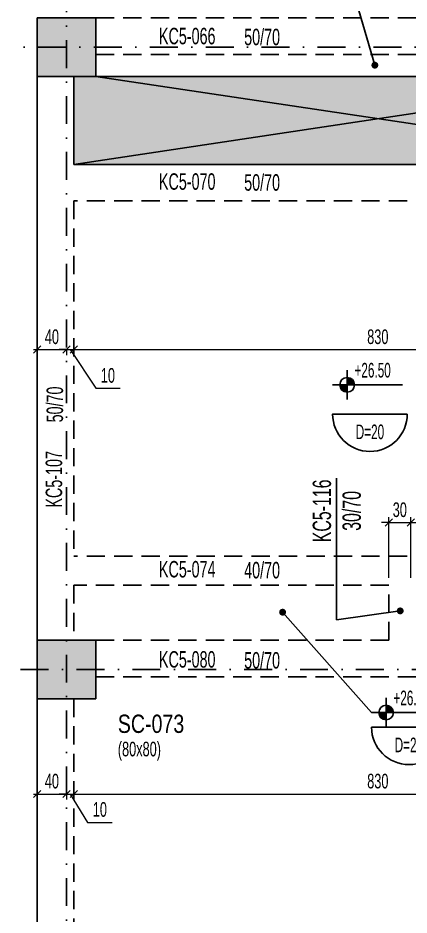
# Model space of a CAD drawing. Header units: millimetres. Extents: x -10495 to 38910, y -777 to 43288.
# Drawn here: x -66 to 468, y 1365 to 2590 of the extents above; entities that cross this region are included whole.
import ezdxf
from ezdxf.enums import TextEntityAlignment as Align

# ---------------------------------------------------------------- set-up
doc = ezdxf.new("R2010")
doc.units = ezdxf.units.MM
doc.header["$LTSCALE"] = 100
doc.header["$PDSIZE"] = -100
doc.linetypes.add('DASHDOT', pattern=[25.4, 12.7, -6.35, 0, -6.35])
doc.linetypes.add('HIDDEN', pattern=[0.375, 0.25, -0.125])
for name, color, linetype in [('1_ULK', 254, 'Continuous'), ('2_ULK', 105, 'Continuous'), ('AKS_ULK', 8, 'DASHDOT'), ('BOSLUK SEMBOL_ULK', 118, 'Continuous'), ('KOLON-PERDE CEKIRDEK_ULK', 4, 'Continuous'), ('KOT_ULK', 7, 'Continuous'), ('TARAMA BOSLUK-TARIF SEFFAF YUZEYLER_ULK', 159, 'Continuous'), ('TARAMA SOLID_ULK', 251, 'Continuous')]:
    doc.layers.add(name, color=color, linetype=linetype)
for name, color, linetype, lineweight in [('DOSEME ISMI_ULK', 244, 'Continuous', 25), ('KIRIS BOYUT_ULK', 232, 'Continuous', 13), ('KIRIS CIZGI DUZ_ULK', 41, 'Continuous', 25), ('KIRIS CIZGI KESIK_ULK', 41, 'HIDDEN', 25), ('KIRIS ISIM_ULK', 221, 'Continuous', 13), ('KOLON BOYUT_ULK', 255, 'Continuous', 13), ('KOLON ISIM_ULK', 91, 'Continuous', 13), ('OLCU IC_ULK', 146, 'Continuous', 18), ('TARIF OK_ULK', 244, 'Continuous', 5)]:
    doc.layers.add(name, color=color, linetype=linetype, lineweight=lineweight)
doc.styles.add('ulkr-simplxtw.shx', font='ulkr-simplxtw.shx', dxfattribs={"width": 0.65})
doc.dimstyles.new('1-100-IC_ULK', dxfattribs={"dimscale": 10, "dimtxt": 2, "dimasz": 1, "dimexe": 0.75, "dimexo": 1, "dimgap": 0.75, "dimtad": 1, "dimdec": 1, "dimzin": 9, "dimdsep": 46, "dimtxsty": 'ulkr-simplxtw.shx', "dimblk": 'OBLIQUE', "dimcen": 0.1, "dimdle": 0.5, "dimclrd": 146, "dimclre": 146, "dimclrt": 2, "dimadec": 0, "dimazin": 2, "dimtfac": 1, "dimtdec": 1, "dimtix": 1, "dimtmove": 2, "dimatfit": 3, "dimldrblk": 'OBLIQUE', "dimfxl": 1, "dimtolj": 1, "dimtzin": 0, "dimlwd": -1, "dimlwe": -1, "dimarcsym": 0})
doc.dimstyles.new('JSM LIMITS 100(MM)', dxfattribs={"dimscale": 100, "dimtxt": 2, "dimasz": 2.5, "dimexe": 0, "dimexo": 3, "dimgap": 0.41, "dimtad": 1, "dimdec": 0, "dimdsep": 46, "dimtxsty": 'ulkr-simplxtw.shx', "dimblk": 'AR', "dimcen": 0.9, "dimdle": 2, "dimse1": 1, "dimse2": 1, "dimclrd": 256, "dimclre": 1, "dimclrt": 33, "dimadec": 0, "dimazin": 0, "dimtfac": 0.9, "dimtdec": 0, "dimtmove": 0, "dimatfit": 3, "dimfxl": 0, "dimtolj": 1, "dimtzin": 0, "dimarcsym": 0})

# ---------------------------------------------------------------- blocks, each defined once
blk = doc.blocks.new('*U31')
at = {"layer": 'KOLON BOYUT_ULK', "style": 'ulkr-simplxtw.shx', "width": 0.65}
blk.add_attdef('2', text='', height=20, dxfattribs=at).set_placement((0, -37), align=Align.TOP_LEFT)
at = {"layer": 'KOLON ISIM_ULK', "style": 'ulkr-simplxtw.shx', "width": 0.8}
blk.add_attdef('1', text='', height=25, dxfattribs=at).set_placement((0, 0), align=Align.TOP_LEFT)
blk = doc.blocks.new('_Oblique')
at = {"color": 0, "linetype": 'ByBlock', "lineweight": -2}
blk.add_line((-0.5, -0.5), (0.5, 0.5), dxfattribs=at)
blk = doc.blocks.new('*D1366')
at = {"layer": 'Defpoints', "color": 0, "transparency": 16777216}
for p in [(-40, 2161.9), (0, 2161.9), (0, 2136.9)]:
    blk.add_point(p, dxfattribs=at)
at = {"layer": 'OLCU IC_ULK', "color": 146, "transparency": 16777216}
blk.add_line((-45, 2136.9), (5, 2136.9), dxfattribs=at)
at = {"layer": 'OLCU IC_ULK', "color": 146, "linetype": 'Continuous', "transparency": 16777216}
for p, q in [((-40, 2136.9), (-40, 2129.4)), ((0, 2136.9), (0, 2129.4))]:
    blk.add_line(p, q, dxfattribs=at)
at = {"layer": 'OLCU IC_ULK', "color": 146, "transparency": 16777216, "xscale": 10, "yscale": 10, "zscale": 10, "rotation": 180}
blk.add_blockref('_Oblique', (-40, 2136.9), dxfattribs=at)
at = {"layer": 'OLCU IC_ULK', "color": 146, "transparency": 16777216, "xscale": 10, "yscale": 10, "zscale": 10}
blk.add_blockref('_Oblique', (0, 2136.9), dxfattribs=at)
at = {"layer": 'OLCU IC_ULK', "color": 2, "transparency": 16777216, "insert": (-20, 2154.4), "char_height": 20, "attachment_point": 5, "style": 'ulkr-simplxtw.shx'}
blk.add_mtext('\\A1;40', dxfattribs=at)
blk = doc.blocks.new('*D1367')
at = {"layer": 'Defpoints', "color": 0, "transparency": 16777216}
for p in [(0, 2161.9), (10, 2161.9), (10, 2136.9)]:
    blk.add_point(p, dxfattribs=at)
at = {"layer": 'OLCU IC_ULK', "color": 146, "transparency": 16777216}
for p, q in [((0, 2136.9), (-10, 2136.9)), ((0, 2136.9), (10, 2136.9)), ((0, 2136.9), (10, 2136.9)), ((5, 2136.9), (39.8, 2084.1)), ((10, 2136.9), (20, 2136.9)), ((39.8, 2084.1), (73.3, 2084.1))]:
    blk.add_line(p, q, dxfattribs=at)
at = {"layer": 'OLCU IC_ULK', "color": 146, "linetype": 'Continuous', "transparency": 16777216}
for p, q in [((0, 2136.9), (0, 2129.4)), ((10, 2136.9), (10, 2129.4))]:
    blk.add_line(p, q, dxfattribs=at)
at = {"layer": 'OLCU IC_ULK', "color": 146, "transparency": 16777216, "xscale": 10, "yscale": 10, "zscale": 10}
blk.add_blockref('_Oblique', (0, 2136.9), dxfattribs=at)
at = {"layer": 'OLCU IC_ULK', "color": 146, "transparency": 16777216, "xscale": 10, "yscale": 10, "zscale": 10, "rotation": 180}
blk.add_blockref('_Oblique', (10, 2136.9), dxfattribs=at)
at = {"layer": 'OLCU IC_ULK', "color": 2, "transparency": 16777216, "insert": (56.5, 2101.6), "char_height": 20, "attachment_point": 5, "style": 'ulkr-simplxtw.shx'}
blk.add_mtext('\\A1;10', dxfattribs=at)
blk = doc.blocks.new('*D1368')
at = {"layer": 'Defpoints', "color": 0, "transparency": 16777216}
for p in [(10, 2161.9), (840, 2161.9), (840, 2136.9)]:
    blk.add_point(p, dxfattribs=at)
at = {"layer": 'OLCU IC_ULK', "color": 146, "transparency": 16777216}
blk.add_line((5, 2136.9), (845, 2136.9), dxfattribs=at)
at = {"layer": 'OLCU IC_ULK', "color": 146, "linetype": 'Continuous', "transparency": 16777216}
for p, q in [((10, 2136.9), (10, 2129.4)), ((840, 2136.9), (840, 2129.4))]:
    blk.add_line(p, q, dxfattribs=at)
at = {"layer": 'OLCU IC_ULK', "color": 146, "transparency": 16777216, "xscale": 10, "yscale": 10, "zscale": 10, "rotation": 180}
blk.add_blockref('_Oblique', (10, 2136.9), dxfattribs=at)
at = {"layer": 'OLCU IC_ULK', "color": 146, "transparency": 16777216, "xscale": 10, "yscale": 10, "zscale": 10}
blk.add_blockref('_Oblique', (840, 2136.9), dxfattribs=at)
at = {"layer": 'OLCU IC_ULK', "color": 2, "transparency": 16777216, "insert": (425, 2154.4), "char_height": 20, "attachment_point": 5, "style": 'ulkr-simplxtw.shx'}
blk.add_mtext('\\A1;830', dxfattribs=at)
blk = doc.blocks.new('*D1213')
at = {"layer": 'Defpoints', "color": 0, "transparency": 16777216}
for p in [(-40, 1554.9), (0, 1554.9), (0, 1529.9)]:
    blk.add_point(p, dxfattribs=at)
at = {"layer": 'OLCU IC_ULK', "color": 146, "transparency": 16777216}
blk.add_line((-45, 1529.9), (5, 1529.9), dxfattribs=at)
at = {"layer": 'OLCU IC_ULK', "color": 146, "linetype": 'Continuous', "transparency": 16777216}
for p, q in [((-40, 1529.9), (-40, 1522.4)), ((0, 1529.9), (0, 1522.4))]:
    blk.add_line(p, q, dxfattribs=at)
at = {"layer": 'OLCU IC_ULK', "color": 146, "transparency": 16777216, "xscale": 10, "yscale": 10, "zscale": 10, "rotation": 180}
blk.add_blockref('_Oblique', (-40, 1529.9), dxfattribs=at)
at = {"layer": 'OLCU IC_ULK', "color": 146, "transparency": 16777216, "xscale": 10, "yscale": 10, "zscale": 10}
blk.add_blockref('_Oblique', (0, 1529.9), dxfattribs=at)
at = {"layer": 'OLCU IC_ULK', "color": 2, "transparency": 16777216, "insert": (-20, 1547.4), "char_height": 20, "attachment_point": 5, "style": 'ulkr-simplxtw.shx'}
blk.add_mtext('\\A1;40', dxfattribs=at)
blk = doc.blocks.new('*D1214')
at = {"layer": 'Defpoints', "color": 0, "transparency": 16777216}
for p in [(0, 1554.9), (10, 1554.9), (10, 1529.9)]:
    blk.add_point(p, dxfattribs=at)
at = {"layer": 'OLCU IC_ULK', "color": 146, "transparency": 16777216}
for p, q in [((0, 1529.9), (-10, 1529.9)), ((0, 1529.9), (10, 1529.9)), ((0, 1529.9), (10, 1529.9)), ((5, 1529.9), (28.7, 1491.2)), ((10, 1529.9), (20, 1529.9)), ((28.7, 1491.2), (62.3, 1491.2))]:
    blk.add_line(p, q, dxfattribs=at)
at = {"layer": 'OLCU IC_ULK', "color": 146, "linetype": 'Continuous', "transparency": 16777216}
for p, q in [((0, 1529.9), (0, 1522.4)), ((10, 1529.9), (10, 1522.4))]:
    blk.add_line(p, q, dxfattribs=at)
at = {"layer": 'OLCU IC_ULK', "color": 146, "transparency": 16777216, "xscale": 10, "yscale": 10, "zscale": 10}
blk.add_blockref('_Oblique', (0, 1529.9), dxfattribs=at)
at = {"layer": 'OLCU IC_ULK', "color": 146, "transparency": 16777216, "xscale": 10, "yscale": 10, "zscale": 10, "rotation": 180}
blk.add_blockref('_Oblique', (10, 1529.9), dxfattribs=at)
at = {"layer": 'OLCU IC_ULK', "color": 2, "transparency": 16777216, "insert": (45.5, 1508.7), "char_height": 20, "attachment_point": 5, "style": 'ulkr-simplxtw.shx'}
blk.add_mtext('\\A1;10', dxfattribs=at)
blk = doc.blocks.new('*D1216')
at = {"layer": 'Defpoints', "color": 0, "transparency": 16777216}
for p in [(10, 1554.9), (840, 1554.9), (840, 1529.9)]:
    blk.add_point(p, dxfattribs=at)
at = {"layer": 'OLCU IC_ULK', "color": 146, "transparency": 16777216}
blk.add_line((5, 1529.9), (845, 1529.9), dxfattribs=at)
at = {"layer": 'OLCU IC_ULK', "color": 146, "linetype": 'Continuous', "transparency": 16777216}
for p, q in [((10, 1529.9), (10, 1522.4)), ((840, 1529.9), (840, 1522.4))]:
    blk.add_line(p, q, dxfattribs=at)
at = {"layer": 'OLCU IC_ULK', "color": 146, "transparency": 16777216, "xscale": 10, "yscale": 10, "zscale": 10, "rotation": 180}
blk.add_blockref('_Oblique', (10, 1529.9), dxfattribs=at)
at = {"layer": 'OLCU IC_ULK', "color": 146, "transparency": 16777216, "xscale": 10, "yscale": 10, "zscale": 10}
blk.add_blockref('_Oblique', (840, 1529.9), dxfattribs=at)
at = {"layer": 'OLCU IC_ULK', "color": 2, "transparency": 16777216, "insert": (425, 1547.4), "char_height": 20, "attachment_point": 5, "style": 'ulkr-simplxtw.shx'}
blk.add_mtext('\\A1;830', dxfattribs=at)
blk = doc.blocks.new('*U20')
at = {"layer": 'KOT_ULK'}
h = blk.add_hatch(color=251, dxfattribs=at)
h.dxf.hatch_style = 1
h.paths.add_polyline_path([(0, 0), (-10, 0, 0.414214), (0, -10)])
h = blk.add_hatch(color=251, dxfattribs=at)
h.dxf.hatch_style = 1
h.paths.add_polyline_path([(10, 0, 0.414214), (0, 10), (0, 0)])
at = {"layer": 'KOT_ULK', "color": 12}
for p, q in [((0, 20), (0, -20)), ((-20, 0), (75.6, 0))]:
    blk.add_line(p, q, dxfattribs=at)
blk.add_circle((0, 0), 10, dxfattribs=at)
at = {"layer": 'KOT_ULK', "style": 'ulkr-simplxtw.shx', "width": 0.6}
for tag, p in [('6', (10, 145)), ('5', (10, 118)), ('4', (10, 91)), ('3', (10, 64)), ('2', (10, 37)), ('1', (10, 10))]:
    blk.add_attdef(tag, p, '', height=20, dxfattribs=at)
at = {"layer": 'KOT_ULK', "color": 242, "style": 'ulkr-simplxtw.shx', "width": 0.65}
blk.add_attdef('NOT', text='', height=20, dxfattribs=at).set_placement((14.8, -10), align=Align.TOP_LEFT)
blk = doc.blocks.new('Döşeme kalınğı_ULK')
at = {"layer": 'DOSEME ISMI_ULK', "color": 12}
blk.add_lwpolyline([(51, 0, -1), (-51, 0)], format="xyb", close=True, dxfattribs=at)
at = {"layer": 'DOSEME ISMI_ULK', "style": 'ulkr-simplxtw.shx', "width": 0.6}
blk.add_attdef('1', text='', height=20, dxfattribs=at).set_placement((0, -14.2), align=Align.TOP_CENTER)
blk = doc.blocks.new('AR')
at = {"layer": '1_ULK', "color": 253}
blk.add_solid([(-1.184, 0.197), (-1.184, -0.197), (0, 0)], dxfattribs=at)
at = {"layer": '2_ULK', "color": 1}
blk.add_line((0, 0.453), (0, -0.453), dxfattribs=at)
at = {"layer": '2_ULK'}
blk.add_lwpolyline([(-1.184, 0.197), (-1.184, -0.197), (0, 0), (-1.184, 0.197)], dxfattribs=at)
blk = doc.blocks.new('*D1266')
at = {"layer": 'Defpoints', "color": 0, "transparency": 16777216}
for p in [(470, 1900.6), (440, 1815), (470, 1815)]:
    blk.add_point(p, dxfattribs=at)
at = {"layer": 'OLCU IC_ULK', "color": 146, "transparency": 16777216}
for p, q in [((440, 1900.6), (430, 1900.6)), ((440, 1900.6), (470, 1900.6)), ((470, 1900.6), (480, 1900.6))]:
    blk.add_line(p, q, dxfattribs=at)
at = {"layer": 'OLCU IC_ULK', "color": 146, "linetype": 'Continuous', "transparency": 16777216}
for p, q in [((440, 1825), (440, 1908.1)), ((470, 1825), (470, 1908.1))]:
    blk.add_line(p, q, dxfattribs=at)
at = {"layer": 'OLCU IC_ULK', "color": 146, "transparency": 16777216, "xscale": 10, "yscale": 10, "zscale": 10}
blk.add_blockref('_Oblique', (440, 1900.6), dxfattribs=at)
at = {"layer": 'OLCU IC_ULK', "color": 146, "transparency": 16777216, "xscale": 10, "yscale": 10, "zscale": 10, "rotation": 180}
blk.add_blockref('_Oblique', (470, 1900.6), dxfattribs=at)
at = {"layer": 'OLCU IC_ULK', "color": 2, "transparency": 16777216, "insert": (455, 1918.1), "char_height": 20, "attachment_point": 5, "style": 'ulkr-simplxtw.shx'}
blk.add_mtext('\\A1;30', dxfattribs=at)
blk = doc.blocks.new('*D1267')
at = {"layer": 'Defpoints', "color": 0, "transparency": 16777216}
for p in [(840, 1900.6), (840, 1855), (470, 1815)]:
    blk.add_point(p, dxfattribs=at)
at = {"layer": 'OLCU IC_ULK', "color": 146, "transparency": 16777216}
blk.add_line((465, 1900.6), (845, 1900.6), dxfattribs=at)
at = {"layer": 'OLCU IC_ULK', "color": 146, "linetype": 'Continuous', "transparency": 16777216}
for p, q in [((470, 1825), (470, 1908.1)), ((840, 1865), (840, 1908.1))]:
    blk.add_line(p, q, dxfattribs=at)
at = {"layer": 'OLCU IC_ULK', "color": 146, "transparency": 16777216, "xscale": 10, "yscale": 10, "zscale": 10, "rotation": 180}
blk.add_blockref('_Oblique', (470, 1900.6), dxfattribs=at)
at = {"layer": 'OLCU IC_ULK', "color": 146, "transparency": 16777216, "xscale": 10, "yscale": 10, "zscale": 10}
blk.add_blockref('_Oblique', (840, 1900.6), dxfattribs=at)
at = {"layer": 'OLCU IC_ULK', "color": 2, "transparency": 16777216, "insert": (655, 1918.1), "char_height": 20, "attachment_point": 5, "style": 'ulkr-simplxtw.shx'}
blk.add_mtext('\\A1;370', dxfattribs=at)
blk = doc.blocks.new('Kiriş_Sembol_ULK')
at = {"layer": 'KIRIS BOYUT_ULK', "style": 'ulkr-simplxtw.shx', "width": 0.65}
blk.add_attdef('B', text='', height=25, dxfattribs=at).set_placement((21, 0.4), align=Align.MIDDLE_LEFT)
at = {"layer": 'KIRIS ISIM_ULK', "style": 'ulkr-simplxtw.shx', "width": 0.65}
blk.add_attdef('K', text='', height=25, dxfattribs=at).set_placement((-18.2, 12.9), align=Align.TOP_RIGHT)
blk = doc.blocks.new('*U9')
at = {"layer": 'KIRIS BOYUT_ULK', "style": 'ulkr-simplxtw.shx', "width": 0.65}
blk.add_attdef('B', text='', height=25, dxfattribs=at).set_placement((10.8, -15.7), align=Align.TOP_CENTER)
at = {"layer": 'KIRIS ISIM_ULK', "style": 'ulkr-simplxtw.shx', "width": 0.65}
blk.add_attdef('K', text='', height=25, dxfattribs=at).set_placement((10.8, 25), align=Align.TOP_CENTER)

msp = doc.modelspace()

# ---------------------------------------------------------------- hatches: boundary and pattern name
at = {"layer": 'TARAMA BOSLUK-TARIF SEFFAF YUZEYLER_ULK'}
h = msp.add_hatch(color=256, dxfattribs=at)
h.dxf.hatch_style = 1
h.paths.add_polyline_path([(840, 2390), (840, 2510), (810, 2510), (40, 2510), (10, 2510), (10, 2390)])
at = {"layer": 'TARAMA SOLID_ULK'}
h = msp.add_hatch(color=256, dxfattribs=at)
h.dxf.hatch_style = 1
h.paths.add_polyline_path([(40, 2590), (40, 2510), (-40, 2510), (-40, 2590)])
h = msp.add_hatch(color=256, dxfattribs=at)
h.dxf.hatch_style = 1
h.paths.add_polyline_path([(40, 1740), (40, 1660), (-40, 1660), (-40, 1740)])

# ---------------------------------------------------------------- linework, layer by layer
at = {"layer": 'AKS_ULK', "ltscale": 0.03}
for points in [[(0, -606.87), (0, 3859.14), (25, 3859.14), (25, 3909.14)], [(-775.51, 2525), (-725.51, 2525), (-725.51, 2550), (6716.16, 2550), (6716.16, 2475), (6766.16, 2475)], [(6766.16, 1700), (-775.51, 1700)]]:
    msp.add_lwpolyline(points, dxfattribs=at)
at = {"layer": 'BOSLUK SEMBOL_ULK'}
for p, q in [((810, 2510), (10, 2390)), ((40, 2510), (840, 2390))]:
    msp.add_line(p, q, dxfattribs=at)
at = {"layer": 'KIRIS CIZGI DUZ_ULK'}
for p, q in [((-40, 2510), (-40, 1740)), ((10, 2510), (10, 2390)), ((810, 2510), (40, 2510)), ((840, 2390), (10, 2390)), ((-40, 1660), (-40, 890))]:
    msp.add_line(p, q, dxfattribs=at)
at = {"layer": 'KIRIS CIZGI KESIK_ULK'}
for p, q in [((40, 2590), (810, 2590)), ((40, 2540), (810, 2540)), ((10, 2340), (10, 1855)), ((840, 2340), (10, 2340)), ((840, 1855), (10, 1855)), ((10, 1815), (10, 1740)), ((440, 1815), (10, 1815)), ((440, 1740), (440, 1815)), ((40, 1740), (440, 1740)), ((40, 1690), (810, 1690)), ((10, 1660), (10, 890))]:
    msp.add_line(p, q, dxfattribs=at)
at = {"layer": 'KOLON-PERDE CEKIRDEK_ULK'}
for points in [[(40, 2510), (-40, 2510), (-40, 2590), (40, 2590)], [(40, 1740), (40, 1660), (-40, 1660), (-40, 1740)]]:
    msp.add_lwpolyline(points, close=True, dxfattribs=at)

# ---------------------------------------------------------------- block references
at = {"layer": 'DOSEME ISMI_ULK'}
for p in [(414.24, 2048.82), (467.4, 1621.13)]:
    msp.add_blockref('Döşeme kalınğı_ULK', p, dxfattribs=at).add_auto_attribs({'1': 'D=20'})
at = {"layer": 'KIRIS ISIM_ULK'}
ref = msp.add_blockref('Kiriş_Sembol_ULK', (221.53, 2563.56), dxfattribs=at)
ref.add_attrib('B', '50/70', dxfattribs={"layer": 'KIRIS BOYUT_ULK', "height": 22.5, "style": 'ulkr-simplxtw.shx', "width": 0.65}).set_placement((242.54, 2564), align=Align.MIDDLE_LEFT)
ref.add_attrib('K', 'KC5-066', dxfattribs={"height": 22.5, "style": 'ulkr-simplxtw.shx', "width": 0.65}).set_placement((203.37, 2576.5), align=Align.TOP_RIGHT)
ref = msp.add_blockref('Kiriş_Sembol_ULK', (221.53, 2364.82), dxfattribs=at)
ref.add_attrib('B', '50/70', dxfattribs={"layer": 'KIRIS BOYUT_ULK', "height": 22.5, "style": 'ulkr-simplxtw.shx', "width": 0.65}).set_placement((242.54, 2365.26), align=Align.MIDDLE_LEFT)
ref.add_attrib('K', 'KC5-070', dxfattribs={"height": 22.5, "style": 'ulkr-simplxtw.shx', "width": 0.65}).set_placement((203.37, 2377.76), align=Align.TOP_RIGHT)
ref = msp.add_blockref('Kiriş_Sembol_ULK', (-15.56, 2016.53), dxfattribs=dict(at, rotation=90))
ref.add_attrib('B', '50/70', dxfattribs={"layer": 'KIRIS BOYUT_ULK', "height": 22.5, "rotation": 90, "style": 'ulkr-simplxtw.shx', "width": 0.65}).set_placement((-16, 2037.54), align=Align.MIDDLE_LEFT)
ref.add_attrib('K', 'KC5-107', dxfattribs={"height": 22.5, "rotation": 90, "style": 'ulkr-simplxtw.shx', "width": 0.65}).set_placement((-28.5, 1998.37), align=Align.TOP_RIGHT)
at = {"layer": 'KIRIS ISIM_ULK', "rotation": 90}
msp.add_blockref('*U9', (361.09, 1905.83), dxfattribs=at).add_auto_attribs({'K': 'KC5-116', 'B': '30/70'})
at = {"layer": 'KIRIS ISIM_ULK'}
ref = msp.add_blockref('Kiriş_Sembol_ULK', (221.53, 1835.24), dxfattribs=at)
ref.add_attrib('B', '40/70', dxfattribs={"layer": 'KIRIS BOYUT_ULK', "height": 22.5, "style": 'ulkr-simplxtw.shx', "width": 0.65}).set_placement((242.54, 1835.69), align=Align.MIDDLE_LEFT)
ref.add_attrib('K', 'KC5-074', dxfattribs={"height": 22.5, "style": 'ulkr-simplxtw.shx', "width": 0.65}).set_placement((203.37, 1848.19), align=Align.TOP_RIGHT)
ref = msp.add_blockref('Kiriş_Sembol_ULK', (221.53, 1712.09), dxfattribs=at)
ref.add_attrib('B', '50/70', dxfattribs={"layer": 'KIRIS BOYUT_ULK', "height": 22.5, "style": 'ulkr-simplxtw.shx', "width": 0.65}).set_placement((242.54, 1712.54), align=Align.MIDDLE_LEFT)
ref.add_attrib('K', 'KC5-080', dxfattribs={"height": 22.5, "style": 'ulkr-simplxtw.shx', "width": 0.65}).set_placement((203.37, 1725.04), align=Align.TOP_RIGHT)
at = {"layer": 'KOLON ISIM_ULK'}
msp.add_blockref('*U31', (70, 1638.33), dxfattribs=at).add_auto_attribs({'1': 'SC-073', '2': '(80x80)'})
at = {"layer": 'KOT_ULK'}
ref = msp.add_blockref('*U20', (383.14, 2088.82), dxfattribs=at)
ref.add_attrib('1', '+26.50', (393.14, 2098.82), dxfattribs={"height": 20, "style": 'ulkr-simplxtw.shx', "width": 0.6})
ref = msp.add_blockref('*U20', (436.3, 1641.13), dxfattribs=at)
ref.add_attrib('1', '+26.50', (446.3, 1651.13), dxfattribs={"height": 20, "style": 'ulkr-simplxtw.shx', "width": 0.6})

# ---------------------------------------------------------------- dimensions: what is measured, and where the dimension line sits
at = {"layer": 'OLCU IC_ULK'}
for base, p1, p2, override, picture, middle in [((0, 2136.88), (-40, 2161.88), (0, 2161.88), {"dimfxl": 0, "dimfxlon": 1}, '*D1366', (-20, 2154.38)), ((840, 2136.88), (10, 2161.88), (840, 2161.88), {"dimfxl": 0, "dimfxlon": 1}, '*D1368', (425, 2154.38)), ((470, 1900.55), (440, 1815), (470, 1815), {"dimfxl": 0}, '*D1266', (455, 1918.05)), ((840, 1900.55), (470, 1815), (840, 1855), {"dimfxl": 0}, '*D1267', (655, 1918.05)), ((0, 1529.9), (-40, 1554.9), (0, 1554.9), {"dimfxl": 0, "dimfxlon": 1}, '*D1213', (-20, 1547.4)), ((840, 1529.9), (10, 1554.9), (840, 1554.9), {"dimfxl": 0, "dimfxlon": 1}, '*D1216', (425, 1547.4))]:
    dim = msp.add_linear_dim(base=base, p1=p1, p2=p2, dimstyle='1-100-IC_ULK', override=override, dxfattribs=at)
    dim.commit()
    dim.dimension.update_dxf_attribs({"geometry": picture, "text_midpoint": middle})
for base, p1, p2, picture, middle in [((10, 2136.88), (0, 2161.88), (10, 2161.88), '*D1367', (47.25, 2084.11)), ((10, 1529.9), (0, 1554.9), (10, 1554.9), '*D1214', (36.2, 1491.24))]:
    dim = msp.add_linear_dim(base=base, p1=p1, p2=p2, dimstyle='1-100-IC_ULK', override={"dimtmove": 1, "dimfxl": 0, "dimfxlon": 1}, dxfattribs=at)
    dim.commit()
    dim.dimension.update_dxf_attribs({"geometry": picture, "text_midpoint": middle, "dimtype": 160})

# ---------------------------------------------------------------- leaders
at = {"layer": 'TARIF OK_ULK'}
for points in [[(420.96, 2525.44), (363.9, 2720.59), (268.3, 2720.59)], [(455.57, 1780.03), (368.8, 1767.7), (368.8, 1961.24)], [(294.98, 1778.25), (416.3, 1641.13), (511.89, 1641.13)]]:
    msp.add_leader(points, dimstyle='JSM LIMITS 100(MM)', override={"dimscale": 2.5, "dimasz": 15, "dimldrblk": 'DotSmall'}, dxfattribs=at)

doc.saveas('drawing.dxf')
